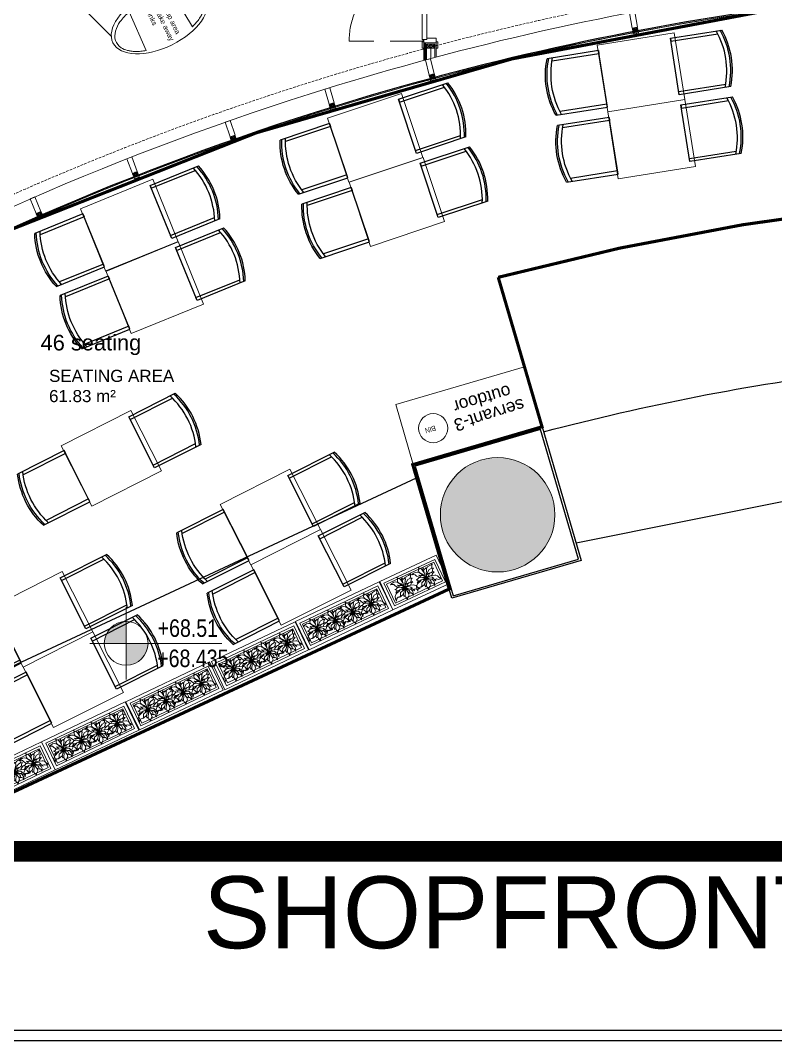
# Model space of a CAD drawing. Header units: millimetres. Extents: x 4459 to 18299, y -2909 to 3305.
# Drawn here: x 15894 to 16619, y 186 to 1166 of the extents above; entities that cross this region are included whole.
import ezdxf
from ezdxf.enums import TextEntityAlignment as Align
from ezdxf.xclip import XClip

# ---------------------------------------------------------------- set-up
doc = ezdxf.new("R2010")
doc.units = ezdxf.units.MM
doc.header["$LTSCALE"] = 5
doc.header["$XCLIPFRAME"] = 0
for name, pattern in [('DASHEDX2', [1.5, 1, -0.5]), ('HIDDEN', [9.525, 6.35, -3.175]), ('HIDDENX2', [0.75, 0.5, -0.25])]:
    doc.linetypes.add(name, pattern=pattern)
for name, color, linetype, lineweight in [('141125_RT1$0$2DKOT_200', 2, 'Continuous', 0), ('141125_RT1$0$LP-CONCRETE', 4, 'Continuous', 15), ('141125_RT1$0$LP-CONCRETE_HATCH', 251, 'Continuous', 9), ('141125_RT1$0$LP-LEVELMARK', 2, 'Continuous', 9), ('141125_RT1$0$LP-SHOPFRONT', 230, 'Continuous', 9), ('2DGORUNUS3', 41, 'Continuous', 0), ('A-_WIND----_E-', 4, 'Continuous', 13), ('LP-AREA_POLYLINE', 7, 'Continuous', 5), ('LP-HATCH', 8, 'Continuous', 9), ('no3_ahsap kesit on', 40, 'Continuous', 20), ('no3_ahşap gorunus on kalın', 34, 'Continuous', 20), ('no3_alçıpan kesit', 210, 'Continuous', 20), ('no3_duvar kaplama', 8, 'Continuous', 9), ('no3_kutuprofil kesit', 74, 'Continuous', 18), ('no3_mermer gorunus on', 31, 'Continuous', 15), ('no3_seramik ön', 123, 'Continuous', 18), ('no3_tefriş izdüşüm', 87, 'Continuous', 15), ('no3_tefriş kesit ön', 24, 'Continuous', 25), ('no3_yazı tefriş', 152, 'Continuous', 15), ('no3_ölçü tefriş', 252, 'Continuous', 0)]:
    doc.layers.add(name, color=color, linetype=linetype, lineweight=lineweight)
for name, color, linetype in [('I-Anno-Note', 11, 'Continuous'), ('LP-DIMENSION_INT_100', 51, 'Continuous'), ('LP-RETAIL_LINE', 10, 'DASHEDX2'), ('LP-UNIT_LINE', 170, 'Continuous'), ('xref_4_vitrin_kaplama$0$2DCAM', 6, 'Continuous')]:
    doc.layers.add(name, color=color, linetype=linetype)
doc.styles.add('141125_RT1$0$OLCU', font='arial.ttf', dxfattribs={"width": 0.8})
doc.styles.add('AR_TEXT_200', font='arial.ttf', dxfattribs={"height": 40})
doc.styles.add('ATG_ROMANS', font='GOTHIC.TTF', dxfattribs={"width": 0.75})
doc.styles.get("Standard").update_dxf_attribs({"font": 'arial.ttf'})
pattern_1 = [(0, (0, 0), (0.9375, 1.875), [0, -1.875])]

# ---------------------------------------------------------------- blocks, each defined once
blk = doc.blocks.new('mgdlkgm')
at = {"layer": '141125_RT1$0$LP-CONCRETE_HATCH'}
h = blk.add_hatch(color=256, dxfattribs=at)
edge = h.paths.add_edge_path()
edge.add_arc((62826.89, -8590), 55, 0, 360)
at = {"layer": '141125_RT1$0$LP-CONCRETE'}
blk.add_circle((62826.89, -8590), 55, dxfattribs=at)
blk = doc.blocks.new('Mullion')
at = {"layer": 'A-_WIND----_E-', "lineweight": 0, "ltscale": 0.3}
h = blk.add_hatch(dxfattribs=at)
h.set_pattern_fill('DOTS', color=8, scale=30)
h.set_pattern_definition(pattern_1)
h.paths.add_polyline_path([(0, 25), (-30, 25), (-30, 10), (0, 10)])
h = blk.add_hatch(dxfattribs=at)
h.set_pattern_fill('DOTS', color=8, scale=30)
h.set_pattern_definition(pattern_1)
h.paths.add_polyline_path([(0, -25), (-30, -25), (-30, -10), (0, -10)])
at = {"layer": 'A-_WIND----_E-', "color": 8, "lineweight": 0, "ltscale": 0.3}
for points in [[(-185, 25), (-35, 25), (-35, -25), (-185, -25)], [(-35, -5), (0, -5), (0, 5), (-35, 5)], [(-30, 10), (0, 10), (0, 25), (-30, 25)], [(5, 25), (21, 25), (21, -25), (5, -25)], [(-30, -10), (0, -10), (0, -25), (-30, -25)]]:
    blk.add_lwpolyline(points, close=True, dxfattribs=at)
blk = doc.blocks.new('141125_RT1$0$KOT_200')
at = {"layer": '141125_RT1$0$LP-LEVELMARK'}
h = blk.add_hatch(color=256, dxfattribs=at)
h.paths.add_polyline_path([(50, 0, 0.414214), (0, 50), (0, 0)])
h.paths.add_polyline_path([(0, -50), (0, 0), (-50, 0, 0.414214)])
for points in [[(0, 82.9), (0, -218.6)], [(82.9, 0), (-82.9, 0)]]:
    blk.add_lwpolyline(points, dxfattribs=at)
blk.add_circle((0, 0), 50, dxfattribs=at)
at = {"layer": '141125_RT1$0$LP-LEVELMARK', "style": '141125_RT1$0$OLCU', "width": 0.8}
blk.add_attdef('KABA-KOT', text='', height=40, rotation=270, dxfattribs=at).set_placement((-14.2, -71.1), align=Align.TOP_LEFT)
blk.add_attdef('INCE-KOT', text='', height=40, rotation=270, dxfattribs=at).set_placement((2.9, -72.1), align=Align.BOTTOM_LEFT)
blk = doc.blocks.new('A$C25195F0E')
at = {"layer": 'LP-AREA_POLYLINE', "elevation": 0}
for points in [[(1241.29, 1481.77), (1740.61, 982.45), (1740.61, -260.52, 0.060132), (1740.61, -260.52), (1740.61, -260.52), (1740.61, -260.52), (1740.61, -260.52), (1740.61, -260.52), (1740.61, -260.52), (1740.61, -260.52), (1740.61, -260.52), (1740.61, -260.52, 0.142516), (363.91, -881.77), (-329.17, -187.72), (-378.67, -138.22)], [(1832.15, 631.33), (1832.15, -450.55, 0.036002), (1478.39, -517.79), (1520.47, -661.41), (1396.29, -697.8), (1431.3, -817.26), (1295.85, -880.41), (957.04, -1038.36), (957.04, -935.71), (837.04, -935.7), (837.04, -1055.7), (538.1, -1055.71), (364.23, -881.45), (364.23, -881.45, -0.142737), (1742.15, -260.52), (1742.15, 631.33)]]:
    blk.add_lwpolyline(points, format="xyb", close=True, dxfattribs=at)
blk = doc.blocks.new('tgr')
at = {"color": 5}
for p, q in [((84349.3, -49554), (89180.5, -47301.7)), ((108412, -49553.9), (103571.3, -47297.2)), ((93068.2, -47454.4, 0), (90712.7, -47928.9, 0)), ((99688.2, -47453.4, 0), (102038.3, -47926.8, 0)), ((84750.7, -50580.5), (89493.4, -48369.5, 0)), ((108010.6, -50580.5), (103258.4, -48365, 0)), ((83600.7, -50754), (83600.7, -71528.9)), ((84600.7, -50754), (84600.7, -71528.9)), ((108160.6, -50754), (108160.6, -71528.9)), ((109160.6, -50754), (109160.6, -71528.9)), ((84750.7, -71678.9), (89560.7, -71678.9, 0)), ((90760.7, -71678.9, 0), (101980.7, -71678.9, 0)), ((103180.7, -71678.9, 0), (108010.7, -71678.9, 0)), ((83600.7, -72678.9), (89560.7, -72678.9, 0)), ((90760.7, -72678.9, 0), (101980.7, -72678.9, 0)), ((103180.7, -72678.9, 0), (108010.7, -72678.9, 0))]:
    blk.add_line(p, q, dxfattribs=at)
for points in [[(90761.4, -48095.1), (89519.6, -48459), (89143.3, -47174.9), (90385.1, -46811)], [(102000.1, -48095.1), (103241.8, -48459), (103618.1, -47174.9), (102376.3, -46811)], [(83550.7, -49554), (84750.7, -49554), (84750.7, -50754), (83550.7, -50754)], [(83570.7, -49574), (84730.7, -49574), (84730.7, -50734), (83570.7, -50734)], [(108010.6, -49553.9), (109210.6, -49553.9), (109210.6, -50753.9), (108010.6, -50753.9)], [(108030.6, -49573.9), (109190.6, -49573.9), (109190.6, -50733.9), (108030.6, -50733.9)], [(83550.7, -57953.9), (84750.7, -57953.9), (84750.7, -59153.9), (83550.7, -59153.9)], [(83570.7, -57973.9), (84730.7, -57973.9), (84730.7, -59133.9), (83570.7, -59133.9)], [(108007.7, -66453.9), (109207.7, -66453.9), (109207.7, -67653.9), (108007.7, -67653.9)], [(108027.7, -66473.9), (109187.7, -66473.9), (109187.7, -67633.9), (108027.7, -67633.9)], [(89560.7, -71528.9), (90760.7, -71528.9), (90760.7, -72728.9), (89560.7, -72728.9)], [(89580.7, -71548.9), (90740.7, -71548.9), (90740.7, -72708.9), (89580.7, -72708.9)], [(108010.7, -71528.9), (109210.7, -71528.9), (109210.7, -72728.9), (108010.7, -72728.9)], [(108030.7, -71548.9), (109190.7, -71548.9), (109190.7, -72708.9), (108030.7, -72708.9)]]:
    blk.add_lwpolyline(points, close=True, dxfattribs=at)
at = {"color": 5, "elevation": 0}
for points in [[(90371.5, -46835.8), (89168.1, -47188.4), (89533.1, -48434.1), (90736.5, -48081.5)], [(102389.9, -46835.8), (103593.3, -47188.4), (103228.3, -48434.1), (102024.9, -48081.5)], [(108010.7, -57953.9), (109210.7, -57953.9), (109210.7, -59153.9), (108010.7, -59153.9)], [(108030.7, -57973.9), (109190.7, -57973.9), (109190.7, -59133.9), (108030.7, -59133.9)], [(83550.7, -66453.9), (84750.7, -66453.9), (84750.7, -67653.9), (83550.7, -67653.9)], [(83570.7, -66473.9), (84730.7, -66473.9), (84730.7, -67633.9), (83570.7, -67633.9)], [(83550.7, -71528.9), (84750.7, -71528.9), (84750.7, -72728.9), (83550.7, -72728.9)], [(83570.7, -71548.9), (84730.7, -71548.9), (84730.7, -72708.9), (83570.7, -72708.9)], [(101980.7, -71528.9), (103180.7, -71528.9), (103180.7, -72728.9), (101980.7, -72728.9)], [(102000.7, -71548.9), (103160.7, -71548.9), (103160.7, -72708.9), (102000.7, -72708.9)]]:
    blk.add_lwpolyline(points, close=True, dxfattribs=at)
at = {"color": 5, "extrusion": (0, 0, -1)}
blk.add_arc((-96380.7, -69572, 0), 23487.4, 75.24588, 104.75412, dxfattribs=at)
blk = doc.blocks.new('A$C48A02AB7')
at = {"xscale": 0.1, "yscale": 0.1, "zscale": 0.1}
blk.add_blockref('tgr', (-8370.06, 5060.4), dxfattribs=at)
blk = doc.blocks.new('KAPI2')
at = {"layer": 'no3_ahsap kesit on'}
for p, q in [((17072.72, -7443.85), (17072.72, -7445.35)), ((17142.32, -7443.85), (17072.72, -7443.85)), ((17072.72, -7445.35), (17073.92, -7445.35)), ((17073.92, -7445.35), (17073.92, -7448.35)), ((17073.92, -7448.35), (17141.12, -7448.35)), ((17142.32, -7443.85), (17142.32, -7448.35)), ((17143.52, -7445.35), (17142.32, -7445.35))]:
    blk.add_line(p, q, dxfattribs=at)
for points in [[(17078.72, -7443.35), (17078.72, -7439.45, -0.414214), (17079.32, -7438.85), (17087.46, -7438.85, -1), (17087.46, -7440.05), (17080.17, -7440.05, 0.414214), (17079.92, -7440.3), (17079.92, -7443.35)], [(17077.32, -7443.85), (17077.32, -7443.6, -0.414214), (17077.57, -7443.35), (17081.07, -7443.35, -0.414214), (17081.32, -7443.6), (17081.32, -7443.85)], [(17081.32, -7448.35), (17081.32, -7448.6, -0.414214), (17081.07, -7448.85), (17077.57, -7448.85, -0.414214), (17077.32, -7448.6), (17077.32, -7448.35)], [(17078.72, -7448.85), (17078.72, -7452.75, 0.414214), (17079.32, -7453.35), (17087.46, -7453.35, 1), (17087.46, -7452.15), (17080.17, -7452.15, -0.414214), (17079.92, -7451.9), (17079.92, -7448.85)]]:
    blk.add_lwpolyline(points, format="xyb", dxfattribs=at)
for points in [[(17065.62, -7443.85), (17065.62, -7445.35), (17071.62, -7445.35), (17071.62, -7443.85), (17065.62, -7443.85)], [(17150.62, -7443.85), (17150.62, -7445.35), (17144.62, -7445.35), (17144.62, -7443.85), (17150.62, -7443.85)], [(17065.62, -7458.75), (17065.62, -7457.25), (17071.62, -7457.25), (17071.62, -7458.75), (17065.62, -7458.75)], [(17150.62, -7458.75), (17150.62, -7457.25), (17144.62, -7457.25), (17144.62, -7458.75), (17150.62, -7458.75)]]:
    blk.add_lwpolyline(points, dxfattribs=at)
for points in [[(17070.62, -7445.35), (17070.62, -7457.25), (17075.12, -7457.25), (17075.12, -7448.35), (17073.72, -7448.35), (17073.72, -7445.35)], [(17145.62, -7445.35), (17145.62, -7457.25), (17141.12, -7457.25), (17141.12, -7448.35), (17142.52, -7448.35), (17142.52, -7445.35)]]:
    blk.add_lwpolyline(points, close=True, dxfattribs=at)
blk.add_circle((17143.93, -7444.85), 0.5, dxfattribs=at)
at = {"layer": 'no3_duvar kaplama', "linetype": 'HIDDEN'}
blk.add_line((17143.93, -7444.85), (17143.93, -7373.64), dxfattribs=at)
blk.add_arc((17143.93, -7444.85), 71.21, 89.9998, 180.4043, dxfattribs=at)
blk = doc.blocks.new('plan3')
at = {"layer": '141125_RT1$0$LP-SHOPFRONT'}
for centre, start, end in [((27647.4, -9911.93, 0), 98.06712, 107.59867), ((27647.4, -9911.93), 107.59867, 133.26286)]:
    blk.add_arc(centre, 2703.74, start, end, dxfattribs=at)
at = {"layer": '2DGORUNUS3', "linetype": 'HIDDENX2'}
blk.add_lwpolyline([(25764.4, -7970.13), (25764.4, -7930.1, -0.153565), (27237.97, -7209.02), (27237.97, -5980.3), (27603.18, -5980.3)], format="xyb", dxfattribs=at)
at = {"layer": 'A-_WIND----_E-', "color": 8, "lineweight": 0, "ltscale": 0.3, "elevation": 0}
for points in [[(27249.47, -6021.04), (27249.47, -7218, 0.040135), (26824.33, -7316.16)], [(25775.9, -7970.13), (25775.9, -7934.11, -0.113196), (26824.33, -7316.16)]]:
    blk.add_lwpolyline(points, format="xyb", dxfattribs=at)
at = {"layer": 'LP-RETAIL_LINE', "ltscale": 0.2, "const_width": 3}
blk.add_lwpolyline([(27359.51, -6343.09), (27359.51, -7424.97, 0.036002), (27005.75, -7492.21), (27047.83, -7635.83), (26923.65, -7672.22), (26958.66, -7791.68), (26823.22, -7854.83), (26484.4, -8012.79), (26484.4, -7910.13), (26364.4, -7910.13), (26364.4, -8030.13), (26065.46, -8030.13), (25891.59, -7855.87), (25891.59, -7855.87, -0.142737), (27269.51, -7234.94), (27269.51, -6343.09)], format="xyb", close=True, dxfattribs=at)
at = {"layer": 'LP-UNIT_LINE', "color": 252, "lineweight": 100, "ltscale": 0.1, "const_width": 20, "elevation": 0}
blk.add_lwpolyline([(27603.18, -5413.89), (27603.18, -8043.77), (25002.79, -8043.77), (25002.79, -5413.89)], close=True, dxfattribs=at)
at = {"layer": 'no3_alçıpan kesit', "elevation": 0}
for points in [[(26935.8, -7283.53), (26935.8, -7266.91), (26946.2, -7266.91), (26946.2, -7280.72)], [(26937, -7283.08), (26937, -7268.11), (26945, -7268.11), (26945, -7280.72)]]:
    blk.add_lwpolyline(points, dxfattribs=at)
at = {"layer": 'no3_kutuprofil kesit', "elevation": 0}
for points in [[(26937, -7268.11), (26937, -7272.11), (26941, -7272.11), (26941, -7268.11), (26937, -7268.11), (26941, -7272.11), (26937, -7272.11), (26941, -7268.11)], [(26941, -7268.11), (26941, -7272.11), (26945, -7272.11), (26945, -7268.11), (26941, -7268.11), (26945, -7272.11), (26941, -7272.11), (26945, -7268.11)]]:
    blk.add_lwpolyline(points, dxfattribs=at)
at = {"layer": 'no3_seramik ön', "elevation": 0}
for points in [[(26934.3, -7266.91), (26934.3, -7283.82)], [(26935.3, -7266.91), (26935.3, -7283.54)]]:
    blk.add_lwpolyline(points, dxfattribs=at)
at = {"layer": 'no3_ölçü tefriş'}
blk.add_line((26941, -7272.11), (26941, -7282.01), dxfattribs=at)
at = {"layer": 'xref_4_vitrin_kaplama$0$2DCAM'}
for centre, radius, start, end in [((27647.4, -9911, 0), 2703.74, 98.06712, 107.59867), ((27647.4, -9911.01), 2703.75, 107.59869, 133.26085)]:
    blk.add_arc(centre, radius, start, end, dxfattribs=at)
at = {"layer": '141125_RT1$0$LP-LEVELMARK'}
ref = blk.add_blockref('141125_RT1$0$KOT_200', (26648.47, -7843.93), dxfattribs=dict(at, xscale=0.4199999999999998, yscale=0.4199999999999998, zscale=0.4199999999999998, rotation=90.00000000000077))
XClip(ref).set_block_clipping_path([(-300.4715783101, -2310.2459765111), (5785.8061863477, 3918.2941745671)])
ref.add_attrib('INCE-KOT', '+68.51', dxfattribs={"layer": '141125_RT1$0$2DKOT_200', "height": 16.8, "style": '141125_RT1$0$OLCU', "width": 0.8}).set_placement((26678.74, -7842.69), align=Align.BOTTOM_LEFT)
ref.add_attrib('KABA-KOT', '+68.435', dxfattribs={"layer": '141125_RT1$0$2DKOT_200', "height": 16.8, "style": '141125_RT1$0$OLCU', "width": 0.8}).set_placement((26678.32, -7849.89), align=Align.TOP_LEFT)
at = {"layer": 'A-_WIND----_E-'}
ref = blk.add_blockref('Mullion', (27137.58, -7255.76), dxfattribs=dict(at, xscale=0.1, yscale=0.1, zscale=0.1, rotation=279.9099216714046))
XClip(ref).set_block_clipping_path([(3363.1352324438, -22258.8150156018), (7865.2403835162, 3510.7363228375), (-17315.7239375054, 7910.0115639836), (-21817.8290885777, -17859.5397744557)])
ref = blk.add_blockref('Mullion', (26942.74, -7300.7), dxfattribs=dict(at, xscale=0.09999999999999994, yscale=0.09999999999999994, zscale=0.09999999999999994, rotation=284.1481774152603))
XClip(ref).set_block_clipping_path([(1749.4086035876, -20447.3603488212), (8143.676983118, 4918.9964819559), (-16643.3019565309, 11167.2171750269), (-23037.5703360613, -14199.1396557501)])
ref = blk.add_blockref('Mullion', (26846.7, -7328.54), dxfattribs=dict(at, xscale=0.1, yscale=0.1, zscale=0.1, rotation=286.267305287188))
XClip(ref).set_block_clipping_path([(993.8802443414, -19498.1234907712), (8321.7556804049, 5614.4424587552), (-16217.229064784, 12774.9462440562), (-23545.1045008474, -12337.6197054703)])
ref = blk.add_blockref('Mullion', (26751.75, -7359.91), dxfattribs=dict(at, xscale=0.1, yscale=0.1, zscale=0.1, rotation=288.3864331591158))
XClip(ref).set_block_clipping_path([(273.9688288185, -18521.5983922165), (8525.4283236736, 6302.8279492026), (-15731.9980390687, 14365.8207583311), (-23983.4575339238, -10458.605583088)])
ref = blk.add_blockref('Mullion', (26658.03, -7394.78), dxfattribs=dict(at, xscale=0.09999999999999991, yscale=0.09999999999999991, zscale=0.09999999999999991, rotation=290.5055610310436))
XClip(ref).set_block_clipping_path([(-409.3409550512, -17519.1207348219), (8754.4163314365, 6983.2113862257), (-15188.2725737279, 15937.6647349476), (-24352.0298602157, -8564.6673860999)])
ref = blk.add_blockref('Mullion', (26565.67, -7433.08), dxfattribs=dict(at, xscale=0.09999999999999991, yscale=0.09999999999999991, zscale=0.09999999999999991, rotation=292.624688902971))
XClip(ref).set_block_clipping_path([(-1055.1144826996, -16492.0616979128), (9008.4064960917, 7654.6621478846), (-14586.7963712395, 17488.3282207897), (-24650.3173500308, -6658.3956250077)])
at = {"layer": 'LP-DIMENSION_INT_100', "color": 0}
ref = blk.add_blockref('mgdlkgm', (-35821.71, 869.66), dxfattribs=at)
XClip(ref).set_block_clipping_path([(60824.4977743, -8839.7825836436), (63440.4846377529, -6283.5459224874)])
at = {"layer": 'LP-DIMENSION_INT_100', "color": 2}
ref = blk.add_blockref('A$C48A02AB7', (26379.39, -8015.13), dxfattribs=at)
XClip(ref).set_block_clipping_path([(-1376.6039787397, 45.0035825949), (1223.7892346289, 2601.2402437511)])
at = {"layer": 'no3_ahşap gorunus on kalın'}
ref = blk.add_blockref('A$C25195F0E', (25527.36, -6974.42), dxfattribs=at)
XClip(ref).set_block_clipping_path([(-524.5749777342, -995.7045508397), (2091.4118857187, 1560.5321103166)])
at = {"layer": 'no3_ölçü tefriş', "color": 3, "xscale": -1, "rotation": 89.9999999999996}
blk.add_blockref('KAPI2', (19488.95, 9878.71), dxfattribs=at)
at = {"insert": (26722.3, -8137.86, 0), "char_height": 69.1909, "attachment_point": 7}
blk.add_mtext('SHOPFRONT KEY PLAN', dxfattribs=at)
at = {"layer": 'LP-HATCH', "color": 1, "insert": (26574.44, -7581.08, 0), "char_height": 11.6395, "attachment_point": 1, "style": 'AR_TEXT_200'}
blk.add_mtext_dynamic_manual_height_columns('{\\C0;SEATING AREA\\P61.83 m²}', width=346.0876, gutter_width=200, heights=[0], dxfattribs=at)
blk = doc.blocks.new('olea')
at = {"layer": 'no3_tefriş kesit ön'}
for p, q in [((12418.24, 3977.25), (12468.24, 3977.25)), ((12468.24, 3974.25), (12422.62, 3974.25)), ((12468.24, 3977.25), (12468.24, 3974.25)), ((12468.24, 3925.25), (12422.62, 3925.25)), ((12468.24, 3922.25), (12468.24, 3925.25))]:
    blk.add_line(p, q, dxfattribs=at)
blk.add_lwpolyline([(12468.24, 3977.25), (12468.24, 3922.25), (12418.24, 3922.25)], dxfattribs=at)
for centre in [(12491.37, 3949.75), (12492.97, 3949.75), (12496.8, 3949.75)]:
    blk.add_arc(centre, 78.12, 159.39031, 200.60969, dxfattribs=at)
blk = doc.blocks.new('dıs mekan')
at = {"layer": 'no3_mermer gorunus on', "elevation": 0}
blk.add_lwpolyline([(19416.22, -8287.51), (19416.22, -8362.51), (19481.22, -8362.51), (19481.22, -8287.51)], close=True, dxfattribs=at)
at = {"rotation": 269.9999251041265}
blk.add_blockref('olea', (15498.43, 4176.18, 0), dxfattribs=at)
at = {"xscale": -1, "rotation": 269.9999251041265}
blk.add_blockref('olea', (15499.48, -20830.35, 0), dxfattribs=at)
blk = doc.blocks.new('KUST')
for p, q in [((-3.108, 385.9107), (13.8705, 328.9788)), ((-3.108, 385.9107), (58.5939, 322.2954)), ((210.402, 313.0074), (233.5008, 349.7589)), ((233.5008, 349.7589), (324.2022, 394.0086)), ((295.926, 306.7908), (302.9253, 365.9202)), ((302.9253, 365.9202), (324.2022, 394.0086)), ((-537.8676, 92.1822), (-503.4711, 23.4489)), ((-537.8676, 92.1822), (-463.362, 42.1554)), ((-503.4711, 23.4489), (-455.6715, -41.7687)), ((-463.362, 42.1554), (-434.0514, 39.6126)), ((-434.0514, 39.6126), (-403.9215, 49.5621)), ((-403.9215, 49.5621), (-374.8854, 71.5005)), ((-374.8854, 71.5005), (-341.4504, 80.271)), ((-358.7583, 88.0074), (-229.3899, 109.6617)), ((-358.7583, 88.0074), (-310.0158, 66.0072)), ((-310.0158, 66.0072), (-233.4045, 0.1647)), ((-244.2306, 189.663), (-184.0665, 173.124)), ((-244.2306, 189.663), (-239.1174, 162.3573)), ((-239.685, 336.1335), (-188.841, 298.3176)), ((-239.685, 336.1335), (-230.5524, 293.5158)), ((-239.1174, 162.3573), (-222.4227, 129.9063)), ((-233.4045, 0.1647), (-104.4477, 15.573)), ((-230.5524, 293.5158), (-228.4788, 238.8108)), ((-229.3899, 109.6617), (-170.6724, 96.4188)), ((-228.4788, 238.8108), (-205.3482, 189.6309)), ((-222.4227, 129.9063), (-187.4313, 100.788)), ((-205.3482, 189.6309), (-82.8231, 96.9543)), ((-188.841, 298.3176), (-145.0284, 287.3016)), ((-170.6724, 96.4188), (-11.1693, 3.2088)), ((-145.0284, 287.3016), (-100.7124, 274.3698)), ((-104.4477, 15.573), (-11.1693, 3.2088)), ((-103.8069, 15.2436), (-102.168, 14.9529)), ((-100.7124, 274.3698), (-63.8991, 204.2265)), ((-93.9786, 13.4904), (-90.7011, 12.9066)), ((-84.1506, 11.7402), (-77.6001, 10.5738)), ((-82.8231, 96.9543), (-5.4015, 0.8193)), ((-74.3223, 9.9837), (-26.889, 1.5219)), ((-69.1038, -9.9426), (0, 0)), ((-63.8991, 204.2265), (-48.8157, 155.9439)), ((-54.0846, 171.0501), (-47.685, 172.728)), ((-49.3332, 148.7067), (-43.5333, 227.9823)), ((-49.3332, 148.7067), (0, 0)), ((-43.5333, 227.9823), (-23.2542, 259.9023)), ((-23.2542, 259.9023), (11.8653, 211.821)), ((-17.6787, 254.2578), (6.276, 279.9246)), ((-7.1364, -16.143), (3.7995, 0.5379)), ((-5.8866, -3.7812), (3.7995, 0.5379)), ((-1.6707, -1.0344), (0, 0.0009)), ((0, 0), (4.8021, 74.922)), ((4.8021, 74.922), (26.7381, 170.7069)), ((6.276, 279.9246), (13.8705, 328.9788)), ((7.4709, 8.9997), (28.0566, 56.4675)), ((10.5516, 5.079), (104.7273, 68.3943)), ((11.8653, 211.821), (26.7381, 170.7069)), ((17.4273, 1.8357), (124.7544, 38.8617)), ((28.0566, 56.4675), (47.4564, 122.9415)), ((43.1214, -0.966), (84.7413, 11.9958)), ((47.4564, 122.9415), (72.0612, 153.9483)), ((58.5939, 322.2954), (86.6502, 262.1292)), ((72.0612, 153.9483), (109.749, 174.0645)), ((77.2065, 158.187), (92.148, 202.1874)), ((84.7413, 11.9958), (97.8243, 1.1055)), ((86.6502, 262.1292), (92.148, 202.1874)), ((91.5894, 226.8426), (125.226, 247.6959)), ((97.8243, 1.1055), (122.4015, -6.7728)), ((104.7273, 68.3943), (143.8662, 129.8148)), ((109.749, 174.0645), (145.1205, 187.4358)), ((124.4295, 182.1168), (163.8291, 272.1429)), ((124.7544, 38.8617), (258.8289, 151.7829)), ((125.226, 247.6959), (136.3314, 283.3464)), ((134.5461, 313.5705), (156.5415, 256.9062)), ((134.5461, 313.5705), (136.3314, 283.3464)), ((143.8662, 129.8148), (145.1205, 187.4358)), ((161.5494, 68.1771), (192.8925, 83.3337)), ((163.8291, 272.1429), (195.8727, 282.5934)), ((164.136, 72.5508), (165.4038, 69.1908)), ((192.8925, 83.3337), (220.4775, 63.9702)), ((195.8727, 282.5934), (210.402, 313.0074)), ((203.5905, -12.0759), (247.0278, 9.549)), ((220.4775, 63.9702), (263.7864, 54.8676)), ((247.0278, 9.549), (278.2563, 7.5096)), ((258.8289, 151.7829), (282.0237, 180.375)), ((263.7864, 54.8676), (323.7306, 60.3606)), ((278.2563, 7.5096), (311.49, -2.1903)), ((282.0237, 180.375), (304.4313, 235.3593)), ((292.392, 2.7375), (306.972, 15.042)), ((295.926, 306.7908), (304.4313, 235.3593)), ((306.972, 15.042), (323.7306, 60.3606)), ((-455.6715, -41.7687), (-359.6967, -80.0241)), ((-359.6967, -80.0241), (-226.8171, -71.7705)), ((-346.3254, -115.3953), (-285.5667, -97.4121)), ((-346.3254, -115.3953), (-308.3496, -119.7579)), ((-308.3496, -119.7579), (-266.3862, -133.7289)), ((-288.5787, -210.7407), (-264.537, -130.7739)), ((-288.5787, -210.7407), (-265.7958, -188.3949)), ((-285.5667, -97.4121), (-242.427, -73.5558)), ((-265.7958, -188.3949), (-229.3257, -187.0125)), ((-264.537, -130.7739), (-224.2125, -89.502)), ((-229.3257, -187.0125), (-191.8533, -189.4617)), ((-226.8171, -71.7705), (-198.8706, -67.0533)), ((-224.2125, -89.502), (-172.0182, -77.8587)), ((-203.6997, -52.3752), (-191.6472, -81.006)), ((-191.8533, -189.4617), (-157.4889, -172.2633)), ((-186.1356, -351.6588), (-185.481, -283.9599)), ((-185.481, -283.9599), (-174.1515, -225.744)), ((-174.1515, -225.744), (-144.3603, -162.6024)), ((-172.0182, -77.8587), (-84.1506, -38.6787)), ((-157.4889, -172.2633), (-105.4458, -131.5797)), ((-127.542, -21.1785), (-104.1639, -8.9058)), ((-127.542, -21.1785), (-68.733, -42.5835)), ((-114.0516, -150.6387), (-88.2201, -100.8933)), ((-114.0516, -150.6387), (-107.2401, -200.0085)), ((-112.0101, -244.2285), (-69.5433, -179.8896)), ((-112.0101, -244.2285), (-107.2401, -200.0085)), ((-104.1639, -8.9058), (-69.1038, -9.9426)), ((-92.0517, -101.8983), (-88.2201, -100.8933)), ((-88.2201, -100.8933), (-37.4082, -52.7826)), ((-74.6292, -363.3315), (-48.2025, -323.6619)), ((-69.5433, -179.8896), (-21.1485, -130.3644)), ((-68.733, -42.5835), (-6.6879, -4.1427)), ((-48.2025, -323.6619), (-27.96, -205.8129)), ((-37.4082, -52.7826), (-9.2376, -16.3308)), ((-27.96, -205.8129), (-23.2542, -133.761)), ((-26.2023, -274.9215), (1.9638, -179.2833)), ((-26.2023, -274.9215), (-24.2247, -321.4668)), ((-25.1676, -177.4407), (-10.3818, -179.8623)), ((-24.2247, -321.4668), (-3.1995, -354.8265)), ((-21.1485, -130.3644), (2.2014, -7.8531)), ((-10.3818, -179.8623), (1.062, -179.3244)), ((-4.2066, -0.6042), (-0.888, -1.2612)), ((-1.1673, -29.2785), (1.9638, -179.2833)), ((2.019, -6.7131), (31.3524, -104.3151)), ((2.4309, -1.9182), (14.0442, -4.2168)), ((2.4309, -5.2506), (27.2325, -22.6113)), ((7.956, -0.1785), (43.1214, -0.966)), ((11.8197, -12.9525), (88.884, -97.41)), ((14.319, -11.6067), (64.8423, -52.5606)), ((31.3524, -104.3151), (111.5433, -230.6055)), ((63.0204, -435.6744), (96.4464, -336.8751)), ((64.8423, -52.5606), (105.6429, -52.0914)), ((66.7878, -161.9088), (92.4639, -282.6738)), ((71.4615, -53.5707), (96.2541, -70.9251)), ((73.1187, -179.5578), (76.4283, -177.777)), ((78.6165, -214.959), (95.3157, -238.9551)), ((88.884, -97.41), (180.3042, -157.3242)), ((92.4639, -282.6738), (98.3919, -297.4869)), ((95.3157, -238.9551), (141.5133, -290.268)), ((96.2541, -70.9215), (175.818, -101.2071)), ((96.4464, -336.8751), (98.3919, -297.4869)), ((105.6429, -52.0914), (154.8066, -41.6703)), ((113.8368, -228.1632), (146.6952, -239.8017)), ((122.4015, -6.7728), (182.1261, -23.8449)), ((141.5133, -290.268), (171.5196, -311.046)), ((145.7613, -240.603), (171.5196, -311.046)), ((146.6952, -239.8017), (173.5887, -240.9324)), ((154.8066, -41.6703), (182.1261, -23.8449)), ((163.1883, -17.2257), (203.5905, -12.0759)), ((173.5887, -240.9324), (207.6462, -238.1379)), ((175.818, -101.2071), (267.1785, -114.0747)), ((180.3042, -157.3242), (205.98, -177.189)), ((205.98, -177.189), (225.0918, -211.0542)), ((207.6462, -238.1379), (235.1349, -249.3438)), ((218.8431, -199.6125), (284.7201, -219.9669)), ((225.0918, -211.0542), (235.1349, -249.3438)), ((267.1785, -114.0747), (358.9785, -81.8115)), ((284.7201, -219.9669), (301.5429, -221.6928)), ((301.5429, -221.6928), (380.9511, -196.7721)), ((311.49, -2.1903), (338.6721, -27.7977)), ((338.6721, -27.7977), (364.7508, -41.4207)), ((344.7786, -86.7645), (406.9977, -124.4613)), ((358.9785, -81.8115), (399.7149, -34.2933)), ((364.7508, -41.4207), (399.7149, -34.2933)), ((380.9511, -196.7721), (433.548, -178.8825)), ((406.9977, -124.4613), (477.6765, -175.4928)), ((433.548, -178.8825), (477.6765, -175.4928)), ((-264.9765, -425.5371), (-213.9768, -393.7455)), ((-264.9765, -425.5371), (-200.7018, -420.9549)), ((-213.9768, -393.7455), (-186.1356, -351.6588)), ((-200.7018, -420.9549), (-125.5371, -403.2852)), ((-125.5371, -403.2852), (-74.6292, -363.3315)), ((-3.1995, -354.8265), (30.1302, -372.6861)), ((30.1302, -372.6861), (55.9893, -408.8724)), ((55.9893, -408.8724), (63.0204, -435.6744))]:
    blk.add_line(p, q)
blk = doc.blocks.new('saksı')
blk.add_lwpolyline([(18781.8, -7859.99), (18702.8, -7859.99), (18702.8, -7839.99), (18781.8, -7839.99), (18781.8, -7859.99)])
at = {"layer": 'no3_ahşap gorunus on kalın'}
for points in [[(18786.8, -7864.99), (18697.8, -7864.99), (18697.8, -7834.99), (18786.8, -7834.99)], [(18783.8, -7861.99), (18700.8, -7861.99), (18700.8, -7837.99), (18783.8, -7837.99)]]:
    blk.add_lwpolyline(points, close=True, dxfattribs=at)
at = {"layer": 'no3_tefriş izdüşüm', "color": 68, "lineweight": 9, "xscale": -0.02819861025324538, "yscale": 0.02819861025324538, "zscale": 0.02819861025324538, "rotation": 202.4643433134551}
for p in [(18714, -7850.47), (18733.15, -7850.47), (18751.67, -7850.47), (18771.08, -7850.47)]:
    blk.add_blockref('KUST', p, dxfattribs=at)
blk = doc.blocks.new('t522')
blk.add_lwpolyline([(19015.37, -8107.59), (18965.37, -8107.59), (18965.37, -8087.59), (19015.37, -8087.59), (19015.37, -8107.59)])
at = {"layer": 'no3_ahşap gorunus on kalın'}
for points in [[(19020.37, -8112.59), (18960.37, -8112.59), (18960.37, -8082.59), (19020.37, -8082.59)], [(19017.37, -8109.59), (18963.37, -8109.59), (18963.37, -8085.59), (19017.37, -8085.59)]]:
    blk.add_lwpolyline(points, close=True, dxfattribs=at)
at = {"layer": 'no3_tefriş izdüşüm', "color": 68, "lineweight": 9, "xscale": -0.02819861025324538, "yscale": 0.02819861025324538, "zscale": 0.02819861025324538, "rotation": 202.4643433134551}
for p in [(18980.06, -8098.08), (19002.64, -8098.08)]:
    blk.add_blockref('KUST', p, dxfattribs=at)
blk = doc.blocks.new('PLAN TEZGAHLAR')
at = {"layer": 'no3_mermer gorunus on', "color": 252}
for p, q in [((18931.01, -9206.12), (18970.6, -9215.98)), ((18917.41, -9248.84), (18955.43, -9263.67))]:
    blk.add_line(p, q, dxfattribs=at)
at = {"layer": 'no3_mermer gorunus on'}
blk.add_line((18921.82, -9277.56), (18637.41, -9277.56), dxfattribs=at)
blk.add_ellipse((18943.42, -9233.59), major_axis=(-15.96, -47.38), ratio=0.540565, dxfattribs=at)
at = {"layer": 'no3_mermer gorunus on', "color": 252}
for points in [[(18931.01, -9206.12), (18939.08, -9195.77), (18956.12, -9188.52), (18963.76, -9192.6), (18967.42, -9198.35), (18968.59, -9201.43), (18969.64, -9205.5), (18970.37, -9210.65), (18970.6, -9215.98)], [(18917.41, -9248.84), (18918.03, -9261.95), (18927.75, -9277.71), (18936.34, -9278.79), (18942.65, -9276.22), (18945.38, -9274.38), (18948.59, -9271.67), (18952.17, -9267.88), (18955.43, -9263.67)]]:
    blk.add_spline(points, degree=3, dxfattribs=at)
at = {"layer": 'no3_yazı tefriş', "insert": (18931.25, -9215.72), "char_height": 4.8994, "width": 80.0902, "attachment_point": 1, "rotation": 340.72796}
blk.add_mtext('pick up area\\Pfor take away\\P drinks', dxfattribs=at)
blk = doc.blocks.new('SET33')
at = {"layer": 'no3_mermer gorunus on', "lineweight": 9, "elevation": 0}
blk.add_lwpolyline([(20094.73, -7578.2), (19970.93, -7614.48), (19987.81, -7672.06), (20111.6, -7635.78)], close=True, dxfattribs=at)
at = {"layer": 'no3_mermer gorunus on', "lineweight": 9}
blk.add_circle((20006.91, -7637.2), 14.02, dxfattribs=at)
at = {"layer": 'I-Anno-Note', "color": 2, "insert": (20004.23, -7638.34), "char_height": 5, "attachment_point": 5, "rotation": 196.33263, "style": 'ATG_ROMANS'}
blk.add_mtext('\\A1;BIN', dxfattribs=at)
at = {"layer": 'no3_yazı tefriş', "char_height": 12, "width": 306.4478, "attachment_point": 1}
for s, insert, rotation in [('outdoor', (20082.9, -7606.9), 196.33263), ('servant-3', (20095.96, -7619.76), 197.33513)]:
    blk.add_mtext(s, dxfattribs=dict(at, insert=insert, rotation=rotation))

msp = doc.modelspace()

# ---------------------------------------------------------------- linework, layer by layer
for points in [[(14046.7, 185.99), (18161.7, 185.99), (18161.7, 3125.99), (14046.7, 3125.99)], [(14056.7, 195.99), (18151.7, 195.99), (18151.7, 3115.99), (14056.7, 3115.99)]]:
    msp.add_lwpolyline(points, close=True)

# ---------------------------------------------------------------- block references
msp.add_blockref('plan3', (-10653.09, 8411.55))
at = {"layer": 'no3_mermer gorunus on', "color": 3}
for name, p, rotation in [('t522', (-4360.57, -71.93), 25.03113851840773), ('saksı', (-4091.5, -385.51), 25.48913256704371), ('saksı', (-4172.27, -423.96), 25.48913256704371), ('saksı', (-4254.44, -462.52), 25.48913256704371), ('saksı', (-4335.35, -500.97), 25.48913256704371), ('saksı', (-4415.69, -539.27), 25.48913256704371)]:
    msp.add_blockref(name, p, dxfattribs=dict(at, rotation=rotation))
at = {"layer": 'no3_ölçü tefriş'}
for name, p, rotation in [('PLAN TEZGAHLAR', (9161.58, 21091.07), 315.0000000000005), ('dıs mekan', (21674.1, 21626.79, 0), 278.988173526979), ('dıs mekan', (17945.35, 22139.64, 0), 288.5345922210062), ('dıs mekan', (21684.25, 21562.59, 0), 278.988173526979), ('dıs mekan', (17966.23, 22078.08, 0), 288.5345922210062), ('dıs mekan', (16377.31, 22121.45, 0), 292.1472378196841), ('dıs mekan', (16401.61, 22061.76, 0), 292.1472378196841), ('dıs mekan', (14635.06, 21858.17, 0), 296.8212227587171), ('dıs mekan', (14787.81, 21801.72, 0), 296.8212227587171), ('dıs mekan', (14817.14, 21743.71, 0), 296.8212227587171), ('dıs mekan', (14569.21, 21703.39, 0), 296.8212227587171), ('dıs mekan', (14598.54, 21645.38, 0), 296.8212227587171)]:
    msp.add_blockref(name, p, dxfattribs=dict(at, rotation=rotation))
at = {"layer": 'no3_ölçü tefriş', "color": 1}
msp.add_blockref('SET33', (-3716.69, 8411.55), dxfattribs=at)

# ---------------------------------------------------------------- texts
at = {"layer": 'no3_yazı tefriş', "insert": (15913.2, 864.09), "char_height": 15, "width": 229.8961, "attachment_point": 1}
msp.add_mtext('46 seating', dxfattribs=at)

doc.saveas('drawing.dxf')
